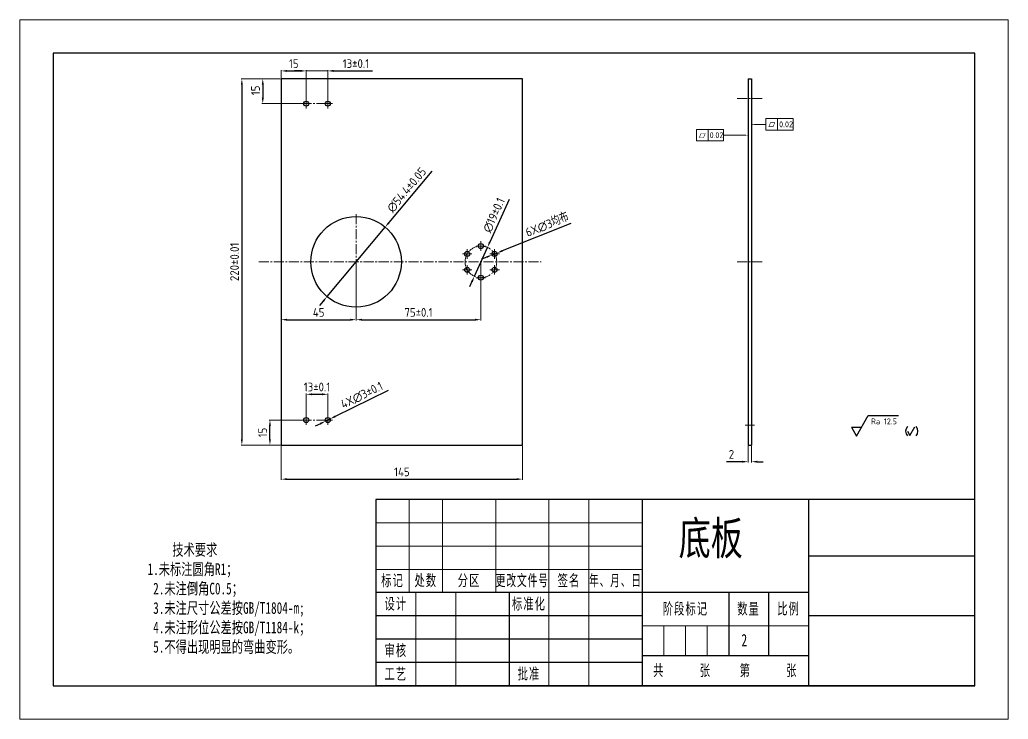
# Model space of a CAD drawing. Header units: millimetres. Extents: x 208 to 276696, y -381762 to 69.
# Drawn here: x 985 to 1579, y -351 to 69 of the extents above; entities that cross this region are included whole.
import ezdxf
from ezdxf.enums import TextEntityAlignment as Align

# ---------------------------------------------------------------- set-up
doc = ezdxf.new("R2010")
doc.units = ezdxf.units.MM
doc.header["$LTSCALE"] = 0.5
doc.header["$PDSIZE"] = -5
doc.linetypes.add('点画线', pattern=[18, 12, -2, 2, -2])
doc.layers.get('0').update_dxf_attribs({"lineweight": 30})
for name, color, linetype, lineweight in [('AM_5', 3, 'Continuous', 25), ('中心线层', 1, '点画线', 15), ('尺寸', 3, 'Continuous', 15), ('尺寸线层', 3, 'Continuous', 15), ('粗实线层', 7, 'Continuous', 30), ('细实线层', 7, 'Continuous', 15)]:
    doc.layers.add(name, color=color, linetype=linetype, lineweight=lineweight)
doc.styles.add('ACISOGDT', font='AMGDT.SHX')
doc.styles.get("Standard").update_dxf_attribs({"font": 'isocp.shx', "bigfont": 'gbcbig.shx'})
doc.styles.add('标准', font='', dxfattribs={"width": 0.667})
doc.styles.add('汉字', font='STFANGSO.TTF', dxfattribs={"width": 0.707})
doc.styles.get('标准').set_extended_font_data('宋体')
doc.dimstyles.new('AM_ISO', dxfattribs={"dimscale": 0.5, "dimtxt": 3.5, "dimasz": 3.5, "dimexe": 1, "dimexo": 1, "dimgap": 1.5, "dimtad": 1, "dimdsep": 46, "dimtxsty": 'Standard', "dimcen": 0, "dimclrd": 256, "dimclre": 256, "dimclrt": 2, "dimadec": 0, "dimazin": 2, "dimtp": 0.1, "dimtm": 0.1, "dimtfac": 0.71, "dimtdec": 3, "dimtmove": 0, "dimatfit": 3, "dimfxl": 1, "dimlwd": -1, "dimlwe": -1, "dimarcsym": 1})
doc.dimstyles.new('AM_ISO$3', dxfattribs={"dimscale": 0.5, "dimtxt": 3.5, "dimasz": 3.5, "dimexe": 1, "dimexo": 1, "dimgap": 1.5, "dimtad": 1, "dimtoh": 1, "dimdsep": 46, "dimtxsty": 'Standard', "dimcen": 0, "dimclrd": 256, "dimclre": 256, "dimclrt": 2, "dimadec": 0, "dimazin": 2, "dimtp": 0.1, "dimtm": 0.1, "dimtfac": 0.71, "dimtofl": 0, "dimtmove": 0, "dimatfit": 0, "dimfxl": 1, "dimlwd": -1, "dimlwe": -1, "dimarcsym": 1})

# ---------------------------------------------------------------- blocks, each defined once
blk = doc.blocks.new('*D44')
at = {"layer": 'Defpoints', "color": 0, "transparency": 16777216}
for p in [(1272.23, -71.24), (1269.44, -72.35)]:
    blk.add_point(p, dxfattribs=at)
at = {"layer": '尺寸', "linetype": 'ByBlock', "lineweight": -3, "transparency": 16777216}
for p, q in [((1316.7, -53.53), (1275.48, -69.95)), ((1269.44, -72.35), (1272.23, -71.24)), ((1266.19, -73.65), (1262.94, -74.94))]:
    blk.add_line(p, q, dxfattribs=at)
at = {"layer": '尺寸', "transparency": 16777216}
for points in [[(1275.27, -69.41), (1275.7, -70.49), (1272.23, -71.24)], [(1265.98, -73.11), (1266.41, -74.19), (1269.44, -72.35)]]:
    blk.add_solid(points, dxfattribs=at)
at = {"layer": '尺寸', "color": 2, "lineweight": 15, "transparency": 16777216, "insert": (1302.44, -54.31), "char_height": 5.25, "attachment_point": 5, "rotation": 21.72428}
blk.add_mtext('6X∅3均布', dxfattribs=at)
blk = doc.blocks.new('*D45')
at = {"layer": 'Defpoints', "color": 0, "transparency": 16777216}
for p in [(1266.53, -67.89), (1258.7, -85.2)]:
    blk.add_point(p, dxfattribs=at)
at = {"layer": '尺寸', "linetype": 'ByBlock', "lineweight": -3, "transparency": 16777216}
for p, q in [((1279.52, -39.18), (1267.97, -64.7)), ((1258.7, -85.2), (1266.53, -67.89)), ((1257.25, -88.39), (1255.81, -91.58))]:
    blk.add_line(p, q, dxfattribs=at)
at = {"layer": '尺寸', "transparency": 16777216}
for points in [[(1267.44, -64.46), (1268.5, -64.94), (1266.53, -67.89)], [(1256.72, -88.15), (1257.78, -88.63), (1258.7, -85.2)]]:
    blk.add_solid(points, dxfattribs=at)
at = {"layer": '尺寸', "color": 2, "lineweight": 15, "transparency": 16777216, "insert": (1270.48, -48.54), "char_height": 5.25, "attachment_point": 5, "rotation": 65.66063}
blk.add_mtext('∅19%%P0.1', dxfattribs=at)
blk = doc.blocks.new('*D48')
at = {"layer": 'Defpoints', "color": 0, "transparency": 16777216}
for p in [(1205.06, -55.69), (1170.16, -97.41)]:
    blk.add_point(p, dxfattribs=at)
at = {"layer": '尺寸', "linetype": 'ByBlock', "lineweight": -3, "transparency": 16777216}
for p, q in [((1233.16, -22.1), (1207.31, -53)), ((1170.16, -97.41), (1205.06, -55.69)), ((1167.91, -100.1), (1165.67, -102.78))]:
    blk.add_line(p, q, dxfattribs=at)
at = {"layer": '尺寸', "transparency": 16777216}
for points in [[(1206.86, -52.63), (1207.76, -53.38), (1205.06, -55.69)], [(1167.47, -99.72), (1168.36, -100.47), (1170.16, -97.41)]]:
    blk.add_solid(points, dxfattribs=at)
at = {"layer": '尺寸', "color": 2, "lineweight": 15, "transparency": 16777216, "insert": (1218, -33.4), "char_height": 5.25, "attachment_point": 5, "rotation": 50.0852}
blk.add_mtext('∅54.4%%P0.05', dxfattribs=at)
blk = doc.blocks.new('*D49')
at = {"layer": 'Defpoints', "color": 0, "transparency": 16777216}
for p in [(1142.61, -76.55), (1187.61, -76.55), (1187.61, -111.28)]:
    blk.add_point(p, dxfattribs=at)
at = {"layer": '尺寸', "linetype": 'ByBlock', "transparency": 16777216}
for p, q in [((1142.61, -77.05), (1142.61, -111.78)), ((1187.61, -77.05), (1187.61, -111.78))]:
    blk.add_line(p, q, dxfattribs=at)
at = {"layer": '尺寸', "linetype": 'ByBlock', "lineweight": -3, "transparency": 16777216}
blk.add_line((1146.11, -111.28), (1184.11, -111.28), dxfattribs=at)
at = {"layer": '尺寸', "transparency": 16777216}
for points in [[(1146.11, -110.7), (1146.11, -111.87), (1142.61, -111.28)], [(1184.11, -110.7), (1184.11, -111.87), (1187.61, -111.28)]]:
    blk.add_solid(points, dxfattribs=at)
at = {"layer": '尺寸', "color": 2, "lineweight": 15, "transparency": 16777216, "insert": (1165.11, -106.91), "char_height": 5.25, "attachment_point": 5}
blk.add_mtext('45', dxfattribs=at)
blk = doc.blocks.new('*D50')
at = {"layer": 'Defpoints', "color": 0, "transparency": 16777216}
for p in [(1187.61, -76.55), (1262.61, -76.55), (1262.61, -111.28)]:
    blk.add_point(p, dxfattribs=at)
at = {"layer": '尺寸', "linetype": 'ByBlock', "transparency": 16777216}
for p, q in [((1187.61, -77.05), (1187.61, -111.78)), ((1262.61, -77.05), (1262.61, -111.78))]:
    blk.add_line(p, q, dxfattribs=at)
at = {"layer": '尺寸', "linetype": 'ByBlock', "lineweight": -3, "transparency": 16777216}
blk.add_line((1191.11, -111.28), (1259.11, -111.28), dxfattribs=at)
at = {"layer": '尺寸', "transparency": 16777216}
for points in [[(1191.11, -110.7), (1191.11, -111.87), (1187.61, -111.28)], [(1259.11, -110.7), (1259.11, -111.87), (1262.61, -111.28)]]:
    blk.add_solid(points, dxfattribs=at)
at = {"layer": '尺寸', "color": 2, "lineweight": 15, "transparency": 16777216, "insert": (1225.11, -106.91), "char_height": 5.25, "attachment_point": 5}
blk.add_mtext('75%%P0.1', dxfattribs=at)
blk = doc.blocks.new('*D51')
at = {"layer": 'Defpoints', "color": 0, "transparency": 16777216}
for p in [(1157.61, 38.1), (1142.61, 33.45), (1157.61, 18.45)]:
    blk.add_point(p, dxfattribs=at)
at = {"layer": '尺寸', "linetype": 'ByBlock', "transparency": 16777216}
for p, q in [((1142.61, 33.95), (1142.61, 38.6)), ((1157.61, 18.95), (1157.61, 38.6))]:
    blk.add_line(p, q, dxfattribs=at)
at = {"layer": '尺寸', "linetype": 'ByBlock', "lineweight": -3, "transparency": 16777216}
blk.add_line((1146.11, 38.1), (1154.11, 38.1), dxfattribs=at)
at = {"layer": '尺寸', "transparency": 16777216}
for points in [[(1146.11, 38.68), (1146.11, 37.52), (1142.61, 38.1)], [(1154.11, 38.68), (1154.11, 37.52), (1157.61, 38.1)]]:
    blk.add_solid(points, dxfattribs=at)
at = {"layer": '尺寸', "color": 2, "lineweight": 15, "transparency": 16777216, "insert": (1150.11, 42.47), "char_height": 5.25, "attachment_point": 5}
blk.add_mtext('15', dxfattribs=at)
blk = doc.blocks.new('*D52')
at = {"layer": 'Defpoints', "color": 0, "transparency": 16777216}
for p in [(1170.61, 38.12), (1157.61, 18.45), (1170.61, 18.45)]:
    blk.add_point(p, dxfattribs=at)
at = {"layer": '尺寸', "linetype": 'ByBlock', "lineweight": -3, "transparency": 16777216}
for p, q in [((1154.11, 38.12), (1150.61, 38.12)), ((1174.11, 38.12), (1197.39, 38.12))]:
    blk.add_line(p, q, dxfattribs=at)
at = {"layer": '尺寸', "linetype": 'ByBlock', "transparency": 16777216}
for p, q in [((1157.61, 18.95), (1157.61, 38.62)), ((1170.61, 18.95), (1170.61, 38.62))]:
    blk.add_line(p, q, dxfattribs=at)
at = {"layer": '尺寸', "transparency": 16777216}
for points in [[(1154.11, 38.71), (1154.11, 37.54), (1157.61, 38.12)], [(1174.11, 38.71), (1174.11, 37.54), (1170.61, 38.12)]]:
    blk.add_solid(points, dxfattribs=at)
at = {"layer": '尺寸', "color": 2, "lineweight": 15, "transparency": 16777216, "insert": (1187.5, 42.5), "char_height": 5.25, "attachment_point": 5}
blk.add_mtext('13%%P0.1', dxfattribs=at)
blk = doc.blocks.new('*D53')
at = {"layer": 'Defpoints', "color": 0, "transparency": 16777216}
for p in [(1142.61, 33.45), (1131.54, 18.45), (1157.61, 18.45)]:
    blk.add_point(p, dxfattribs=at)
at = {"layer": '尺寸', "linetype": 'ByBlock', "transparency": 16777216}
for p, q in [((1142.11, 33.45), (1131.04, 33.45)), ((1157.11, 18.45), (1131.04, 18.45))]:
    blk.add_line(p, q, dxfattribs=at)
at = {"layer": '尺寸', "linetype": 'ByBlock', "lineweight": -3, "transparency": 16777216}
blk.add_line((1131.54, 29.95), (1131.54, 21.95), dxfattribs=at)
at = {"layer": '尺寸', "transparency": 16777216}
for points in [[(1130.96, 29.95), (1132.12, 29.95), (1131.54, 33.45)], [(1130.96, 21.95), (1132.12, 21.95), (1131.54, 18.45)]]:
    blk.add_solid(points, dxfattribs=at)
at = {"layer": '尺寸', "color": 2, "lineweight": 15, "transparency": 16777216, "insert": (1127.17, 26.42), "char_height": 5.25, "attachment_point": 5, "rotation": 90}
blk.add_mtext('15', dxfattribs=at)
blk = doc.blocks.new('*D58')
at = {"layer": 'Defpoints', "color": 0, "transparency": 16777216}
for p in [(1142.61, -186.55), (1287.61, -186.55), (1287.61, -207.04)]:
    blk.add_point(p, dxfattribs=at)
at = {"layer": '尺寸', "linetype": 'ByBlock', "transparency": 16777216}
for p, q in [((1142.61, -187.05), (1142.61, -207.54)), ((1287.61, -187.05), (1287.61, -207.54))]:
    blk.add_line(p, q, dxfattribs=at)
at = {"layer": '尺寸', "linetype": 'ByBlock', "lineweight": -3, "transparency": 16777216}
blk.add_line((1146.11, -207.04), (1284.11, -207.04), dxfattribs=at)
at = {"layer": '尺寸', "transparency": 16777216}
for points in [[(1146.11, -206.45), (1146.11, -207.62), (1142.61, -207.04)], [(1284.11, -206.45), (1284.11, -207.62), (1287.61, -207.04)]]:
    blk.add_solid(points, dxfattribs=at)
at = {"layer": '尺寸', "color": 2, "lineweight": 15, "transparency": 16777216, "insert": (1215.11, -202.66), "char_height": 5.25, "attachment_point": 5}
blk.add_mtext('145', dxfattribs=at)
blk = doc.blocks.new('*D59')
at = {"layer": 'Defpoints', "color": 0, "transparency": 16777216}
for p in [(1142.61, 33.45), (1118.96, -186.55), (1142.61, -186.55)]:
    blk.add_point(p, dxfattribs=at)
at = {"layer": '尺寸', "linetype": 'ByBlock', "transparency": 16777216}
for p, q in [((1142.11, 33.45), (1118.46, 33.45)), ((1142.11, -186.55), (1118.46, -186.55))]:
    blk.add_line(p, q, dxfattribs=at)
at = {"layer": '尺寸', "linetype": 'ByBlock', "lineweight": -3, "transparency": 16777216}
blk.add_line((1118.96, 29.95), (1118.96, -183.05), dxfattribs=at)
at = {"layer": '尺寸', "transparency": 16777216}
for points in [[(1118.38, 29.95), (1119.54, 29.95), (1118.96, 33.45)], [(1118.38, -183.05), (1119.54, -183.05), (1118.96, -186.55)]]:
    blk.add_solid(points, dxfattribs=at)
at = {"layer": '尺寸', "color": 2, "lineweight": 15, "transparency": 16777216, "insert": (1114.58, -76.55), "char_height": 5.25, "attachment_point": 5, "rotation": 90}
blk.add_mtext('220%%P0.01', dxfattribs=at)
blk = doc.blocks.new('*D60')
at = {"layer": 'Defpoints', "color": 0, "transparency": 16777216}
for p in [(1423.2, -186.55), (1425.2, -186.55), (1423.2, -196.54)]:
    blk.add_point(p, dxfattribs=at)
at = {"layer": '尺寸', "linetype": 'ByBlock', "transparency": 16777216}
for p, q in [((1423.2, -187.05), (1423.2, -197.04)), ((1425.2, -187.05), (1425.2, -197.04))]:
    blk.add_line(p, q, dxfattribs=at)
at = {"layer": '尺寸', "linetype": 'ByBlock', "lineweight": -3, "transparency": 16777216}
for p, q in [((1419.7, -196.54), (1410.15, -196.54)), ((1428.7, -196.54), (1432.2, -196.54))]:
    blk.add_line(p, q, dxfattribs=at)
at = {"layer": '尺寸', "transparency": 16777216}
for points in [[(1419.7, -195.96), (1419.7, -197.13), (1423.2, -196.54)], [(1428.7, -195.96), (1428.7, -197.13), (1425.2, -196.54)]]:
    blk.add_solid(points, dxfattribs=at)
at = {"layer": '尺寸', "color": 2, "lineweight": 15, "transparency": 16777216, "insert": (1413.17, -192.17), "char_height": 5.25, "attachment_point": 5}
blk.add_mtext('2', dxfattribs=at)
blk = doc.blocks.new('$CAXA_FRAME_13B17AC1$')
at = {"layer": '粗实线层'}
for p, q in [((95, 138.5), (-95, 138.5)), ((-95, 138.5), (-95, -138.5)), ((95, -138.5), (95, 138.5)), ((-95, -138.5), (95, -138.5))]:
    blk.add_line(p, q, dxfattribs=at)
at = {"layer": '细实线层'}
for p, q in [((105, 148.5), (-105, 148.5)), ((-105, 148.5), (-105, -148.5)), ((105, -148.5), (105, 148.5)), ((-105, -148.5), (105, -148.5))]:
    blk.add_line(p, q, dxfattribs=at)
blk = doc.blocks.new('$CAXA_TITLE_151E506F$')
at = {"layer": '粗实线层'}
for p, q in [((0, 56), (-180, 56)), ((-180, 56), (-180, 0)), ((-100, 56), (-100, 0)), ((-50, 56), (-50, 0)), ((0, 0), (0, 56)), ((0, 39), (-50, 39)), ((-50, 28), (-180, 28)), ((-140, 28), (-140, 0)), ((-74, 28), (-74, 9)), ((-62, 28), (-62, 9)), ((-100, 21), (-180, 21)), ((0, 21), (-50, 21)), ((-100, 14), (-180, 14)), ((-50, 9), (-100, 9)), ((-100, 7), (-180, 7)), ((0, 0), (-180, 0))]:
    blk.add_line(p, q, dxfattribs=at)
at = {"layer": '细实线层'}
for p, q in [((-170, 56), (-170, 28)), ((-160, 56), (-160, 28)), ((-144, 56), (-144, 28)), ((-128, 56), (-128, 0)), ((-116, 56), (-116, 0)), ((-100, 49), (-180, 49)), ((-100, 42), (-180, 42)), ((-100, 35), (-180, 35)), ((-168, 28), (-168, 0)), ((-156, 28), (-156, 0)), ((-50, 18), (-100, 18)), ((-93.5, 18), (-93.5, 9)), ((-87, 18), (-87, 9)), ((-80.5, 18), (-80.5, 9))]:
    blk.add_line(p, q, dxfattribs=at)
at = {"layer": '尺寸线层', "attachment_point": 5, "line_spacing_factor": 1.369753, "style": '标准'}
for s, insert, char_height, width in [('\\T1.1;标记', (-175, 31.5), 3.405, 18), ('\\T1.1;处数', (-165, 31.5), 3.405, 18), ('\\T1.1;分区', (-152, 31.5), 3.405, 30), ('\\T1.1;{\\W0.60886;更改文件号}', (-136, 31.5), 3.4054, 30), ('\\T1.1;签名', (-122, 31.5), 3.405, 22), ('\\T1.1;{\\W0.622239;年、月、日}', (-108, 31.5), 3.4054, 30), ('\\T1.1;设计', (-174, 24.5), 3.405, 22), ('\\T1.1;标准化', (-134, 24.5), 3.405, 22), ('\\T1.1;阶段标记', (-87, 23), 3.405, 50), ('{\\T1.1;数量}', (-68, 23), 3.405, 22), ('\\T1.1;比例', (-56, 23), 3.405, 22), ('\\T1.1;审核', (-174, 10.5), 3.405, 22), ('\\T1.1;共', (-95, 4.5), 3.405, 8), ('\\T1.1;张', (-81, 4.5), 3.405, 8), ('\\T1.1;第', (-69, 4.5), 3.405, 8), ('\\T1.1;张', (-55, 4.5), 3.405, 8), ('\\T1.1;工艺', (-174, 3.5), 3.405, 22), ('\\T1.1;批准', (-134, 3.5), 3.405, 22)]:
    blk.add_mtext(s, dxfattribs=dict(at, insert=insert, char_height=char_height, width=width))
at = {"layer": '尺寸线层', "style": '标准'}
for tag, height, width, p in [('标记C', 3.54, 0.667, (-175, 52.5)), ('处数C', 3.54, 0.667, (-165, 52.5)), ('分区C', 3.54, 0.667, (-152, 52.5)), ('更改文件号C', 3.54, 0.512156, (-136, 52.5)), ('更改签名C', 3.54, 0.459969, (-122, 52.5)), ('更改日期C', 3.54, 0.62723, (-108, 52.5)), ('单位名称', 5.05, 0.667, (-25, 47.5)), ('标记B', 3.54, 0.667, (-175, 45.5)), ('处数B', 3.54, 0.667, (-165, 45.5)), ('分区B', 3.54, 0.667, (-152, 45.5)), ('更改文件号B', 3.54, 0.512156, (-136, 45.5)), ('更改签名B', 3.54, 0.459969, (-122, 45.5)), ('更改日期B', 3.54, 0.62723, (-108, 45.5)), ('材料名称', 5.05, 0.667, (-75, 42)), ('标记A', 3.54, 0.667, (-175, 38.5)), ('处数A', 3.54, 0.667, (-165, 38.5)), ('分区A', 3.54, 0.667, (-152, 38.5)), ('更改文件号A', 3.54, 0.512156, (-136, 38.5)), ('更改签名A', 3.54, 0.459969, (-122, 38.5)), ('更改日期A', 3.54, 0.62723, (-108, 38.5)), ('图纸名称', 5.05, 0.667, (-25, 30)), ('设计', 3.54, 0.667, (-162, 24.5)), ('设计日期', 3.54, 0.667, (-148, 24.5)), ('标准化', 3.54, 0.667, (-122, 24.5)), ('标准化日期', 3.54, 0.569556, (-108, 24.5)), ('阶段标记S', 3.54, 0.229984, (-96.75, 13.5)), ('阶段标记A', 3.54, 0.229984, (-90.25, 13.5)), ('阶段标记B', 3.54, 0.229984, (-83.75, 13.5)), ('阶段标记C', 3.54, 0.229984, (-77.25, 13.5)), ('重量', 3.54, 0.667, (-68, 13.5)), ('图纸比例', 3.54, 0.524733, (-56, 13.5)), ('审核', 3.54, 0.667, (-162, 10.5)), ('审核日期', 3.54, 0.667, (-148, 10.5)), ('图纸编号', 5.05, 0.667, (-25.07, 9.53)), ('页数', 3.54, 0.667, (-88, 4.5)), ('页码', 3.54, 0.667, (-62, 4.5)), ('工艺', 3.54, 0.667, (-162, 3.5)), ('工艺日期', 3.54, 0.667, (-148, 3.5)), ('批准', 3.54, 0.667, (-122, 3.5)), ('批准日期', 3.54, 0.667, (-108, 3.5))]:
    blk.add_attdef(tag, text='', height=height, dxfattribs=dict(at, width=width)).set_placement(p, align=Align.MIDDLE_CENTER)
blk = doc.blocks.new('*D95')
at = {"layer": 'Defpoints', "color": 0, "transparency": 16777216}
for p in [(1169.26, -172.2), (1171.96, -170.89)]:
    blk.add_point(p, dxfattribs=at)
at = {"layer": '尺寸', "linetype": 'ByBlock', "lineweight": -3, "transparency": 16777216}
for p, q in [((1206.81, -153.86), (1175.1, -169.35)), ((1169.26, -172.2), (1171.96, -170.89)), ((1166.12, -173.74), (1162.97, -175.27))]:
    blk.add_line(p, q, dxfattribs=at)
at = {"layer": '尺寸', "transparency": 16777216}
for points in [[(1165.86, -173.21), (1166.37, -174.26), (1169.26, -172.2)], [(1174.85, -168.82), (1175.36, -169.87), (1171.96, -170.89)]]:
    blk.add_solid(points, dxfattribs=at)
at = {"layer": '尺寸', "color": 2, "lineweight": 15, "transparency": 16777216, "insert": (1191.05, -156.69), "char_height": 5.25, "attachment_point": 5, "rotation": 26.03453}
blk.add_mtext('4X∅3%%P0.1', dxfattribs=at)
blk = doc.blocks.new('*D126')
at = {"layer": 'Defpoints', "color": 0, "transparency": 16777216}
for p in [(1135.83, -171.55), (1157.61, -171.55), (1142.61, -186.55)]:
    blk.add_point(p, dxfattribs=at)
at = {"layer": '尺寸', "linetype": 'ByBlock', "transparency": 16777216}
for p, q in [((1157.11, -171.55), (1135.33, -171.55)), ((1142.11, -186.55), (1135.33, -186.55))]:
    blk.add_line(p, q, dxfattribs=at)
at = {"layer": '尺寸', "linetype": 'ByBlock', "lineweight": -3, "transparency": 16777216}
blk.add_line((1135.83, -183.05), (1135.83, -175.05), dxfattribs=at)
at = {"layer": '尺寸', "transparency": 16777216}
for points in [[(1135.24, -175.05), (1136.41, -175.05), (1135.83, -171.55)], [(1135.24, -183.05), (1136.41, -183.05), (1135.83, -186.55)]]:
    blk.add_solid(points, dxfattribs=at)
at = {"layer": '尺寸', "color": 2, "lineweight": 15, "transparency": 16777216, "insert": (1131.45, -179.05), "char_height": 5.25, "attachment_point": 5, "rotation": 90}
blk.add_mtext('15', dxfattribs=at)
blk = doc.blocks.new('*D127')
at = {"layer": 'Defpoints', "color": 0, "transparency": 16777216}
for p in [(1170.61, -156.08), (1157.61, -171.54), (1170.61, -171.54)]:
    blk.add_point(p, dxfattribs=at)
at = {"layer": '尺寸', "linetype": 'ByBlock', "transparency": 16777216}
for p, q in [((1157.61, -171.04), (1157.61, -155.58)), ((1170.61, -171.04), (1170.61, -155.58))]:
    blk.add_line(p, q, dxfattribs=at)
at = {"layer": '尺寸', "linetype": 'ByBlock', "lineweight": -3, "transparency": 16777216}
blk.add_line((1161.11, -156.08), (1167.11, -156.08), dxfattribs=at)
at = {"layer": '尺寸', "transparency": 16777216}
for points in [[(1161.11, -155.5), (1161.11, -156.66), (1157.61, -156.08)], [(1167.11, -155.5), (1167.11, -156.66), (1170.61, -156.08)]]:
    blk.add_solid(points, dxfattribs=at)
at = {"layer": '尺寸', "color": 2, "lineweight": 15, "transparency": 16777216, "insert": (1164.11, -151.7), "char_height": 5.25, "attachment_point": 5}
blk.add_mtext('13%%P0.1 ', dxfattribs=at)

msp = doc.modelspace()

# ---------------------------------------------------------------- linework, layer by layer
at = {"color": 7}
for p, q in [((1287.611, 33.452), (1142.611, 33.452)), ((1142.611, 33.452), (1142.611, -186.548)), ((1287.611, -186.548), (1287.611, 33.452)), ((1423.196, 33.452), (1425.196, 33.452)), ((1423.196, 33.452), (1423.196, -186.548)), ((1425.196, 33.452), (1425.196, -186.548)), ((1142.611, -186.548), (1287.611, -186.548)), ((1423.196, -186.548), (1425.196, -186.548))]:
    msp.add_line(p, q, dxfattribs=at)
for centre, radius in [((1157.611, 18.452), 1.5), ((1170.611, 18.452), 1.5), ((1187.611, -76.548), 27.2), ((1254.384, -71.798), 1.5), ((1262.611, -67.048), 1.5), ((1270.838, -71.798), 1.5), ((1254.384, -81.298), 1.5), ((1270.838, -81.298), 1.5), ((1262.611, -86.048), 1.5), ((1157.611, -171.548), 1.5), ((1170.611, -171.544), 1.5)]:
    msp.add_circle(centre, radius, dxfattribs=at)
at = {"layer": 'AM_5'}
for points in [[(1485.249, -175.903), (1488.28, -181.153), (1495.395, -168.829)], [(1495.395, -168.829), (1513.575, -168.829)], [(1485.249, -175.903), (1491.311, -175.903)], [(1518.903, -178.279), (1520.418, -180.904), (1523.45, -175.654)]]:
    msp.add_lwpolyline(points, dxfattribs=at)
for centre, start, end in [((1522.111, -178.279), 138.88791, 221.11209), ((1520.91, -178.279), 318.88791, 41.11209)]:
    msp.add_arc(centre, 4.258, start, end, dxfattribs=at)
at = {"layer": 'AM_5', "linetype": 'Continuous', "ltscale": 0.001}
msp.add_trace([(1421.446, -0.764), (1421.446, -0.181), (1423.196, -0.473)], dxfattribs=at)
at = {"layer": '中心线层'}
for p, q in [((1154.751, 18.452), (1167.751, 18.452)), ((1157.611, 21.311), (1157.611, 15.592)), ((1167.751, 18.452), (1173.471, 18.452)), ((1170.611, 21.311), (1170.611, 15.592)), ((1416.605, 21.452), (1432.472, 21.452)), ((1187.611, -47.951), (1187.611, -105.146)), ((1262.611, -64.189), (1262.611, -69.908)), ((1254.384, -68.939), (1254.384, -74.658)), ((1259.751, -67.048), (1265.471, -67.048)), ((1270.838, -68.939), (1270.838, -74.658)), ((1129.189, -76.548), (1298.735, -76.548)), ((1183.107, -76.548), (1201.48, -76.548)), ((1251.524, -71.798), (1257.244, -71.798)), ((1267.979, -71.798), (1273.698, -71.798)), ((1416.605, -76.548), (1432.472, -76.548)), ((1251.524, -81.298), (1257.244, -81.298)), ((1254.384, -78.439), (1254.384, -84.158)), ((1267.979, -81.298), (1273.698, -81.298)), ((1270.838, -78.439), (1270.838, -84.158)), ((1259.751, -86.048), (1265.471, -86.048)), ((1262.611, -83.189), (1262.611, -88.908)), ((1154.751, -171.537), (1167.751, -171.544)), ((1157.611, -168.678), (1157.611, -174.397)), ((1167.751, -171.544), (1173.471, -171.544)), ((1170.611, -168.684), (1170.611, -174.403)), ((1421.492, -174.548), (1427.015, -174.548))]:
    msp.add_line(p, q, dxfattribs=at)
msp.add_circle((1262.611, -76.548), 9.5, dxfattribs=at)
at = {"layer": '尺寸', "ltscale": 0.001}
msp.add_line((1157.604, 38.125), (1170.646, 38.125), dxfattribs=at)
at = {"layer": '尺寸', "lineweight": 15}
for p, q in [((1432.172, 6.032), (1426.946, 6.032)), ((1433.922, 6.032), (1432.172, 6.032)), ((1433.922, 9.532), (1450.235, 9.532)), ((1433.922, 9.532), (1433.922, 2.532)), ((1440.922, 9.532), (1440.922, 2.532)), ((1450.235, 9.532), (1450.235, 2.532)), ((1392.138, 3.027), (1408.451, 3.027)), ((1392.138, 3.027), (1392.138, -3.973)), ((1399.138, 3.027), (1399.138, -3.973)), ((1408.451, 3.027), (1408.451, -3.973)), ((1433.922, 2.532), (1450.235, 2.532)), ((1392.138, -3.973), (1408.451, -3.973)), ((1408.451, -0.473), (1410.201, -0.473)), ((1410.201, -0.473), (1421.446, -0.473))]:
    msp.add_line(p, q, dxfattribs=at)
at = {"layer": '尺寸', "linetype": 'Continuous'}
msp.add_trace([(1426.946, 6.323), (1426.946, 5.74), (1425.196, 6.032)], dxfattribs=at)

# ---------------------------------------------------------------- block references
at = {"layer": '粗实线层', "xscale": 2, "yscale": 2, "zscale": 2, "rotation": 270}
msp.add_blockref('$CAXA_FRAME_13B17AC1$', (1282.499, -141.187), dxfattribs=at)
at = {"layer": '粗实线层', "xscale": 2, "yscale": 2, "zscale": 2}
msp.add_blockref('$CAXA_TITLE_151E506F$', (1559.499, -331.187), dxfattribs=at)

# ---------------------------------------------------------------- texts
at = {"attachment_point": 1, "style": '汉字'}
for s, width, insert, char_height in [('底板\\P ', 75.69103, (1381.44, -232.454), 20), ('\\pi31.71;{\\W0.707;技术要求\\P\\pi0;     1.未标注圆角R1；\\P      2.未注倒角C0.5；\\P      3.未注尺寸公差按GB/T1804-m;\\P      4.未注形位公差按GB/T1184-k；\\P      5.不得出现明显的弯曲变形。}', 129.06436, (1045.47, -245.888), 7)]:
    msp.add_mtext_dynamic_manual_height_columns(s, width=width, gutter_width=12.5, heights=[0], dxfattribs=dict(at, insert=insert, char_height=char_height))
at = {"layer": 'AM_5', "insert": (1497.03, -170.579), "char_height": 3.5, "width": 18.09925, "attachment_point": 1}
msp.add_mtext('Ra 12.5', dxfattribs=at)
at = {"layer": '尺寸', "lineweight": 15, "char_height": 3.5, "attachment_point": 5, "style": 'ACISOGDT'}
for insert in [(1437.422, 6.032), (1395.638, -0.473)]:
    msp.add_mtext('c', dxfattribs=dict(at, insert=insert))
at = {"layer": '尺寸', "lineweight": 15, "char_height": 3.5, "attachment_point": 4}
for insert in [(1441.797, 6.032), (1400.013, -0.473)]:
    msp.add_mtext('0.02', dxfattribs=dict(at, insert=insert))
at = {"layer": '尺寸', "insert": (1419.193, -299.98), "char_height": 7.5, "attachment_point": 1, "style": '标准'}
msp.add_mtext_dynamic_manual_height_columns('2', width=12.19954, gutter_width=12.5, heights=[0], dxfattribs=at)

# ---------------------------------------------------------------- dimensions: what is measured, and where the dimension line sits
at = {"layer": '尺寸', "lineweight": 15}
for base, p1, p2, picture, middle in [((1157.611, 38.1), (1142.611, 33.452), (1157.611, 18.452), '*D51', (1150.111, 42.475)), ((1187.611, -111.285), (1142.611, -76.548), (1187.611, -76.548), '*D49', (1165.111, -106.91))]:
    dim = msp.add_linear_dim(base=base, p1=p1, p2=p2, dimstyle='AM_ISO', override={"dimtxt": 10.5, "dimasz": 7, "dimgap": 3.5, "dimtoh": 1, "dimtofl": 0, "dimatfit": 0, "dimlwd": 65533}, dxfattribs=at)
    dim.commit()
    dim.dimension.update_dxf_attribs({"geometry": picture, "text_midpoint": middle})
for base, p1, p2, picture, middle in [((1170.611, 38.125), (1157.611, 18.452), (1170.611, 18.452), '*D52', (1187.499, 42.5)), ((1262.611, -111.285), (1187.611, -76.548), (1262.611, -76.548), '*D50', (1225.111, -106.91))]:
    dim = msp.add_linear_dim(base=base, p1=p1, p2=p2, text='<>%%P0.1', dimstyle='AM_ISO', override={"dimtxt": 10.5, "dimasz": 7, "dimgap": 3.5, "dimtoh": 1, "dimtofl": 0, "dimatfit": 0, "dimlwd": 65533}, dxfattribs=at)
    dim.commit()
    dim.dimension.update_dxf_attribs({"geometry": picture, "text_midpoint": middle})
dim = msp.add_linear_dim(base=(1118.959, -186.548), p1=(1142.611, 33.452), p2=(1142.611, -186.548), angle=90, text='<>%%P0.01', dimstyle='AM_ISO', override={"dimtxt": 10.5, "dimasz": 7, "dimgap": 3.5, "dimtoh": 1, "dimtofl": 0, "dimatfit": 0, "dimlwd": 65533}, dxfattribs=at)
dim.commit()
dim.dimension.update_dxf_attribs({"geometry": '*D59', "text_midpoint": (1114.584, -76.548)})
dim = msp.add_linear_dim(base=(1131.542, 18.452), p1=(1142.611, 33.452), p2=(1157.611, 18.452), angle=90, dimstyle='AM_ISO', override={"dimtxt": 10.5, "dimasz": 7, "dimgap": 3.5, "dimtoh": 1, "dimtofl": 0, "dimatfit": 0, "dimlwd": 65533}, dxfattribs=at)
dim.commit()
dim.dimension.update_dxf_attribs({"geometry": '*D53', "text_midpoint": (1131.542, 26.418), "dimtype": 160})
for p1, p2, text, picture, middle in [((1170.158, -97.411), (1205.064, -55.686), '<>%%P0.05', '*D48', (1218.004, -33.4)), ((1258.696, -85.204), (1266.526, -67.893), '<>%%P0.1', '*D45', (1270.478, -48.542))]:
    dim = msp.add_diameter_dim_2p(p1=p1, p2=p2, text=text, dimstyle='AM_ISO$3', override={"dimtxt": 10.5, "dimasz": 7, "dimgap": 3.5, "dimtoh": 0, "dimtdec": 3, "dimtofl": 1, "dimatfit": 3, "dimlwd": 65533}, dxfattribs=at)
    dim.commit()
    dim.dimension.update_dxf_attribs({"geometry": picture, "text_midpoint": middle})
for p1, p2, text, picture, middle in [((1269.445, -72.354), (1272.232, -71.243), '6X<>均布', '*D44', (1304.124, -58.536)), ((1169.263, -172.202), (1171.959, -170.885), '4X<>%%P0.1', '*D95', (1192.974, -160.62))]:
    dim = msp.add_diameter_dim_2p(p1=p1, p2=p2, text=text, dimstyle='AM_ISO$3', override={"dimtxt": 10.5, "dimasz": 7, "dimgap": 3.5, "dimtoh": 0, "dimtdec": 3, "dimtofl": 1, "dimatfit": 3, "dimlwd": 65533}, dxfattribs=at)
    dim.commit()
    dim.dimension.update_dxf_attribs({"geometry": picture, "text_midpoint": middle, "dimtype": 163})
dim = msp.add_linear_dim(base=(1170.611, -156.078), p1=(1157.611, -171.537), p2=(1170.611, -171.544), text='<>%%P0.1 ', dimstyle='AM_ISO', override={"dimtxt": 10.5, "dimasz": 7, "dimgap": 3.5, "dimtoh": 1, "dimtofl": 0, "dimatfit": 0, "dimlwd": 65533}, dxfattribs=at)
dim.commit()
dim.dimension.update_dxf_attribs({"geometry": '*D127', "text_midpoint": (1164.111, -156.078), "dimtype": 160})
dim = msp.add_linear_dim(base=(1135.828, -171.548), p1=(1142.611, -186.548), p2=(1157.611, -171.548), angle=90, dimstyle='AM_ISO', override={"dimtxt": 10.5, "dimasz": 7, "dimgap": 3.5, "dimtoh": 1, "dimtofl": 0, "dimatfit": 0, "dimlwd": 65533}, dxfattribs=at)
dim.commit()
dim.dimension.update_dxf_attribs({"geometry": '*D126', "text_midpoint": (1131.453, -179.048)})
for base, p1, p2, picture, middle in [((1287.611, -207.036), (1142.611, -186.548), (1287.611, -186.548), '*D58', (1215.111, -207.036)), ((1423.196, -196.544), (1425.196, -186.548), (1423.196, -186.548), '*D60', (1413.171, -196.544))]:
    dim = msp.add_linear_dim(base=base, p1=p1, p2=p2, dimstyle='AM_ISO', override={"dimtxt": 10.5, "dimasz": 7, "dimgap": 3.5, "dimtoh": 1, "dimtofl": 0, "dimatfit": 0, "dimlwd": 65533}, dxfattribs=at)
    dim.commit()
    dim.dimension.update_dxf_attribs({"geometry": picture, "text_midpoint": middle, "dimtype": 160})

doc.saveas('drawing.dxf')
